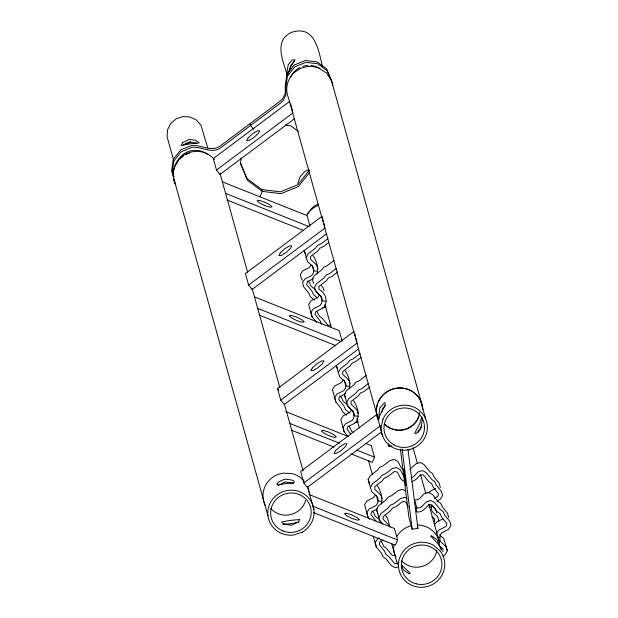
<?xml version="1.0" encoding="UTF-8"?>
<svg xmlns="http://www.w3.org/2000/svg" width="618" height="618" viewBox="0 0 618 618"><rect width="100%" height="100%" fill="white"/><g stroke="black" fill="none" stroke-linecap="round" stroke-linejoin="round"><path stroke-width="0.93" d="M434.547 521.816L434.601 519.02L431.858 516.478M442.897 551.727L442.951 548.931L440.209 546.389M241.213 157.984L240.417 163.446L247.455 180.325L262.279 191.387L280.927 193.658L298.394 186.528L310.004 171.92M317.119 273.99C318.71 267.756 316.57 260.866 313.094 255.682M321.692 324.326L320.271 321.036L314.987 314.485L315.667 311.75L322.503 308.266L324.697 306.265C328.011 299.776 325.138 292.747 318.903 289.201L318.958 286.404L326.157 280.866L328.39 277.969L331.796 276.532L337.861 271.874M349.24 389.031C350.831 382.797 348.691 375.906 345.215 370.723M350.63 433.89L347.107 429.518L347.779 426.791L354.624 423.307L356.818 421.298C359.668 414.477 357.505 406.497 353.566 400.626M381.36 504.072C382.951 497.838 380.812 490.947 377.335 485.756M431.82 505.254L431.511 510.066L432.839 512.245L437.652 516.71L438.996 520.827M443.021 556.223L445.184 554.562L447.347 550.738L446.003 546.621L441.19 542.156L439.861 539.977L440.17 535.165L441.731 532.755L448.568 529.271L450.931 525.555L449.819 521.376L444.543 514.825L443.121 511.534L440.178 509.41L434.608 502.488L430.707 500.449L426.459 501.824L421.793 506.582L419.522 507.911L415.342 507.803M289.981 69.355L290.599 65.686L293.604 62.055M381.909 411.897L382.418 409.085L385.084 405.624M288.142 73.944L289.448 69.116L294.995 59.753L292.105 60.046L288.227 64.743L287.061 71.657L287.447 74.322M434.392 525.385L434.91 523.817L437.104 521.808L443.091 518.765M436.64 533.442L437.158 531.866L439.352 529.865L446.196 526.381L446.868 523.647L441.584 517.096L440.163 513.805L437.22 511.681L431.65 504.759L428.776 504.759C425.516 508.12 421.677 513.264 416.293 511.758L416.856 508.019L414.608 499.962L417.274 499.862L419.545 498.533L424.211 493.767L428.459 492.399L432.361 494.439L437.93 501.352L440.873 503.477L442.295 506.775L447.571 513.326L448.683 517.505M297.729 183.368L300.085 176.81L304.821 171.58L308.822 169.641M260.016 196.594L262.279 191.387L261.762 189.541L246.937 178.486L240.278 162.488M365.956 443.546L371.302 445.671L374.508 457.173L372.26 462.357L350.885 453.844M308.923 494.446L394.423 528.498L397.637 540.001L395.381 545.184L313.442 512.554M418.247 432.438L421.916 425.671M314.438 300.194L310.39 296.686L308.961 293.395L303.685 286.845L302.573 282.658L304.937 278.95L311.773 275.466L313.334 273.056L313.705 270.839L313.65 268.243L312.314 266.064L307.501 261.599L306.157 257.482L308.32 253.658L315.52 248.119L317.752 245.222L321.159 243.786L327.988 238.54M346.559 415.234L342.503 411.727L341.082 408.436L335.806 401.878L334.693 397.698L337.057 393.99L343.894 390.506L345.454 388.096L345.825 385.879L345.763 383.284L344.435 381.105L339.614 376.64L338.278 372.523L340.441 368.699L347.64 363.16L349.873 360.263L353.28 358.826L360.101 353.581M348.258 436.887L344.156 431.789L343.044 427.61L345.408 423.894L352.245 420.418L353.805 418.007L354.114 413.195L352.785 411.009L347.965 406.544L344.38 394.377L346.543 390.553L353.743 385.014L355.976 382.117L359.382 380.68L366.204 375.435M346.628 402.434L348.791 398.602L355.991 393.071L358.224 390.174L361.63 388.73L368.459 383.492M369.68 519.105L367.926 516.918L366.814 512.739L369.178 509.023L376.014 505.539L377.575 503.137L377.946 500.92L377.884 498.324L376.555 496.138L371.735 491.673L370.398 487.563L368.15 479.506L370.313 475.682L377.513 470.144L379.746 467.247L383.152 465.81L389.973 460.565L394.292 459.413L398.069 461.654L401.538 468.251L403.168 469.24M370.398 487.563L372.561 483.732L379.761 478.201L381.994 475.304L385.4 473.859L392.221 468.614L396.54 467.463L400.317 469.703L403.786 476.3M382.843 524.141L380.085 521.584L376.501 509.417L378.664 505.594L385.864 500.055L388.096 497.158L391.503 495.721L398.324 490.476L402.642 489.325L405.663 491.117M378.749 517.475L380.912 513.643L388.112 508.112L390.344 505.215L393.751 503.77L400.572 498.525L404.89 497.374L407.154 498.718M311.086 265.006L309.525 267.409L302.689 270.893L300.325 274.608L301.437 278.788L302.611 280.248M319.436 294.917L317.876 297.32L311.039 300.804L308.676 304.519L312.036 316.756L316.725 322.581M343.206 380.047L341.646 382.449L334.809 385.933L332.445 389.649L335.806 401.878M351.557 409.95L349.997 412.36L343.16 415.844L340.796 419.56L344.156 431.789M375.327 495.08L373.766 497.49L366.93 500.974L364.566 504.69L367.926 516.918M396.841 561.476L398.448 565.879M309.487 170.081L297.876 184.689L280.41 191.812L261.762 189.541M183.469 144.859L189.479 141.877L196.238 143.044M427.656 492.901L435.597 488.413M328.753 242.542L323.446 246.621L320.039 248.065L317.806 250.962L310.607 256.493L310.553 259.29L315.342 263.731L317.088 266.072L317.907 268.838M334.091 260.394L327.262 265.64L323.855 267.084L321.623 269.981L314.423 275.512L312.26 279.344L313.604 283.453M336.339 268.451L329.51 273.697L326.103 275.134L323.871 278.03L316.671 283.569L314.508 287.393L315.852 291.511L320.665 295.976L322.001 298.154L322.055 300.75L321.692 302.967L320.124 305.377L313.287 308.861L310.924 312.569L312.036 316.756M360.873 357.583L355.566 361.661L352.16 363.098L349.927 365.995L342.727 371.534L342.673 374.33L347.463 378.772L349.209 381.113L350.02 383.878M369.981 386.907L363.917 391.573L360.51 393.009L358.278 395.906L351.078 401.445L351.024 404.242L355.813 408.683L357.559 411.024L358.37 413.79M289.888 101.282L213.28 158.54L216.493 170.05L219.946 174.461L294.261 118.919M216.493 170.05L293.102 112.785M326.381 233.959L252.067 289.502L248.614 285.083L325.222 227.826M358.494 349L284.187 404.543L280.734 400.124L277.521 388.622L354.129 331.364M280.734 400.124L357.343 342.866M377.258 414.191L300.649 471.449L303.855 482.952L307.316 487.37L381.623 431.827M303.855 482.952L380.464 425.694M278.108 485.493L285.331 481.901L293.511 483.423M409.68 469.51L415.86 463.855L420.109 462.488L424.01 464.527L429.58 471.441L432.515 473.573L433.944 476.864L439.22 483.415L440.333 487.594M411.171 478.008L413.442 476.671L418.108 471.913L422.357 470.537L426.258 472.577L431.827 479.498L434.771 481.623L436.192 484.914L441.468 491.464L442.581 495.651L440.217 499.359L436.795 501.105M294.207 61.329L294.678 61.074M313.295 278.795L307.308 281.839L306.636 284.574L311.92 291.124L313.341 294.415L317.397 297.922M345.416 393.828L339.429 396.88L338.757 399.607L344.041 406.165L345.462 409.456L349.518 412.963M377.536 508.869L371.549 511.92L370.877 514.647L376.153 521.206M434.423 498.208L437.845 496.47L438.517 493.736L433.233 487.185L431.812 483.894L428.869 481.77L423.299 474.848L420.425 474.848L415.783 479.583L411.92 481.739M379.236 538.062L377.528 538.935L375.165 542.65L376.277 546.83L381.553 553.38L382.975 556.679L385.918 558.803L391.488 565.717L395.389 567.757L397.938 566.938M383.322 540.086L379.9 541.832L379.228 544.558L384.504 551.109L385.933 554.408L388.869 556.532L394.446 563.446L397.32 563.454M322.797 307.772L326.196 306.675M354.917 422.812L358.316 421.715M282.92 524.373L290.568 523.747L298.44 522.287M388.32 443.701L389.062 446.358L391.912 445.972M400.387 449.108L408.977 517.683L412.183 529.186L417.892 528.421L407.996 449.371M330.831 325.323L327.957 325.315L322.387 318.401L319.444 316.277L316.849 311.526M395.072 555.397L392.191 555.397L386.621 548.475L383.685 546.351L382.256 543.06L380.503 540.874M285.192 125.114L290.784 125.794L298.2 131.325M317.544 271.325L313.705 270.839L312.206 265.47M325.895 301.236L322.055 300.75L320.557 295.381M349.664 386.366L345.825 385.879L344.326 380.51M358.015 416.277L354.176 415.79L352.677 410.422M429.147 507.177L431.449 507.471L430.947 505.678M381.777 501.399L377.946 500.92L376.447 495.551M437.498 537.088L439.8 537.382M404.404 481.244L402.797 480.765L400.773 478.664L397.304 472.067L394.508 471.457L387.687 476.702L384.28 478.139L382.048 481.036L374.848 486.575L374.794 489.371L379.583 493.813L381.321 496.154L382.14 498.919M222.449 181.893L307.061 215.589L310.027 226.211M225.655 193.403L308.49 226.389M226.968 200L303.562 230.506M254.562 296.934L339.182 330.63L342.148 341.252M257.776 308.436L340.611 341.43M259.089 315.041L335.682 345.547M285.794 411.619L348.143 436.447M289.896 423.477L339.776 443.345M356.694 450.082L374.508 457.173M291.209 430.082L333.959 447.108M312.129 505.949L397.637 540.001M353.032 432.376L351.565 431.31L350.143 428.019L348.382 425.833M431.967 505.47L435.404 508.66M439.63 534.74L443.755 538.572L447.347 550.738M307.911 280.889L309.672 283.067L311.093 286.366L314.037 288.49L319.606 295.404M340.031 395.929L341.785 398.108L343.214 401.399L346.15 403.531L351.727 410.445M372.152 510.962L373.905 513.149L375.335 516.439L378.27 518.572L382.171 523.407M253.511 129.17L250.614 125.462L250.105 123.623M277.521 388.622L278.672 390.097M321.445 285.593L323.191 287.934L324.002 290.699M385.686 515.667L387.424 518.008L389.997 527.038M389.672 526.065L383.145 519.282L383.199 516.486L390.398 510.947L392.631 508.05L396.038 506.613L402.859 501.368L405.655 501.978L408.259 506.922M332.793 85.354A23.198 22.472 -15.6 0 0 331.364 80.263L326.42 72.986L318.965 68.15A23.198 22.472 -15.6 0 0 293.689 73.194A23.198 22.472 -15.6 0 0 288.421 97.775L378.201 419.305A23.198 22.472 -15.6 0 1 377.459 404.566M401.522 564.126L402.287 565.609L410.228 573.28L409.162 573.913L403.5 569.943L401.422 565.648M396.014 556.702L394.4 553.473A23.198 22.472 -15.6 0 1 393.898 544.705M331.109 79.691L326.636 68.969L317.227 61.947L305.385 60.502L294.284 65.029L286.914 74.307L285.23 85.856L285.323 93.21L282.797 98.509L279.962 101.306L220.247 145.941C211.518 152.368 201.344 144.728 191.773 145.423L180.68 149.95L173.303 159.228L171.626 170.777L174.029 176.555M331.619 81.537L327.154 70.815L317.737 63.785L305.895 62.348L294.801 66.868L287.424 76.153L285.748 87.702L285.84 95.048L283.307 100.355L280.479 103.144L220.757 147.779C212.036 154.214 201.854 146.574 192.283 147.262L181.19 151.789L173.812 161.066L172.136 172.615L173.859 176.74M435.675 509.479L436.748 512.77M305.253 253.542L304.18 250.251L306.157 257.482M336.3 365.292L337.366 368.583M344.38 394.377L345.717 398.494M368.15 479.506L369.487 483.624M376.501 509.417L377.837 513.535M331.364 80.263L421.136 401.793M420.858 401.623L425.678 418.88M322.472 66.674C318.587 50.097 314.948 24.875 291.812 32.29C273.28 40.216 283.206 61.159 287.138 74.909M413.025 447.664L417.436 463.461M420.549 474.616L425.74 493.203M428.853 504.35L439.228 541.522M417.397 526.644L417.892 528.421M290.63 103.94L292.608 111.016M323.492 221.63L322.009 216.323L245.4 273.581L248.614 285.083M323.986 223.399L324.728 226.057M354.871 334.014L355.613 336.671M356.107 338.44L356.849 341.097M382.797 436.532L377.977 419.274A23.198 22.472 -15.6 0 1 393.728 388.714A23.198 22.472 -15.6 0 1 422.418 407.602M324.867 304.419L331.348 327.648M356.779 418.726L359.375 428.011M368.452 460.541L372.345 474.477M391.549 543.245L396.64 561.484M336.277 365.362L338.278 372.523M376.277 546.83L373.357 536.269M220.078 173.604L247.579 272.105M252.252 288.838L279.753 387.339M284.427 404.064L303.106 470.978M307.517 486.775L313.89 509.603M207.826 148.189L200.912 125.045L196.238 119.915L189.873 116.941L182.789 116.593L176.053 118.911L170.699 123.538L167.548 129.788L167.069 136.694L173.519 159.792M173.349 176.987L267.942 515.783M402.171 449.186L412.183 529.186M388.822 444.45L389.062 446.358M419.498 412.816A20.317 19.676 -15.6 0 1 405.817 429.062A20.317 19.676 -15.6 0 1 384.991 424.535M175.744 184.535A23.198 22.472 -15.6 0 1 183.778 155.18A23.198 22.472 -15.6 0 1 214.461 159.622M265.122 505.285A23.198 22.472 -15.6 0 1 283.307 473.125L292.306 473.643A23.198 22.472 -15.6 0 1 304.234 481.159M307.447 486.389A23.198 22.472 -15.6 0 1 309.077 492.345M305.624 500.418A20.317 19.676 -15.6 0 1 290.506 514.616A20.317 19.676 -15.6 0 1 270.73 508.537M176.246 163.979A19.815 19.189 -15.6 0 1 207.64 154.485M307.648 214.369A19.815 19.189 -15.6 0 1 308.915 211.943M309.981 210.383A19.815 19.189 -15.6 0 1 318.015 204.079M290.499 77.374A19.815 19.189 -15.6 0 1 299.985 67.486M302.658 66.396A19.815 19.189 -15.6 0 1 308.127 65.4M310.978 65.477A19.815 19.189 -15.6 0 1 319.707 68.474M307.115 214.832A23.198 22.472 -15.6 0 1 318.695 205.091M378.37 402.071A23.198 22.472 -15.6 0 1 403.971 388.351A23.198 22.472 -15.6 0 1 422.805 409.533M419.738 412.978A20.317 19.676 -15.6 0 1 419.413 414.693M418.934 416.377A20.317 19.676 -15.6 0 1 385.192 424.589M417.366 524.976A23.198 22.472 -15.6 0 1 439.607 543.222M396.887 536.362A23.198 22.472 -15.6 0 1 411.047 525.779M436.741 550.777A20.317 19.676 -15.6 0 1 422.295 566.397A20.317 19.676 -15.6 0 1 401.723 560.905M190.699 142.07A12.684 12.29 -15.6 0 1 186.018 143.685M175.504 184.527A23.198 22.472 -15.6 0 1 178.069 161.074M179.846 159.058A23.198 22.472 -15.6 0 1 183.353 156.138M185.655 154.747A23.198 22.472 -15.6 0 1 189.888 153.017M378.595 418.996L379.769 408.042L384.543 402.635C388.235 403.693 378.208 415.08 379.066 418.911L378.595 418.996M421.677 416.965L419.769 423.817L414.663 433.264L416.246 433.527L420.982 428.15L422.272 419.522L421.677 416.965M403.817 469.394L405.779 485.099L403.817 469.394M382.913 419.298L381.09 427.934A23.198 22.472 -15.6 0 0 412.955 448.429A23.198 22.472 -15.6 0 0 420.711 411.627A23.198 22.472 -15.6 0 0 382.913 419.298M276.964 484.025L278.316 484.921L286.188 483.461L293.836 482.836C296.748 479.607 286.582 479.583 284.983 479.128L280.688 480.889L277.706 482.751L276.964 484.025M299.498 519.63L298.649 521.716L291.433 525.308L283.245 523.786L281.576 522.04C287.37 520.758 293.535 519.877 299.498 519.63M248.204 137.721L246.682 140.533L248.977 140.487L253.735 137.621L258.185 133.604L259.707 130.8L257.412 130.838L252.646 133.712L248.204 137.721M280.317 252.762L278.803 255.574L281.09 255.528L285.856 252.662L290.305 248.645L291.82 245.84L289.533 245.879L284.767 248.745L280.317 252.762M312.438 367.803L310.916 370.607L313.21 370.568L317.976 367.702L322.418 363.685L323.94 360.873L321.646 360.92L316.887 363.786L312.438 367.803M335.566 450.63L334.044 453.442L336.339 453.396L341.105 450.53L345.547 446.513L347.069 443.701L344.774 443.747L340.008 446.613L335.566 450.63M182.681 142.65L181.089 145.562L190.375 143.762L199.15 142.997L195.875 140.356L189.154 139.39L182.681 142.65M441.553 549.842L436.988 539.668L431.356 535.675L430.676 536.022L438.201 544.002L441.553 549.842M302.287 532.121L293.712 535.003A23.198 22.472 -15.6 0 1 268.621 507.007A23.198 22.472 -15.6 0 1 305.184 494.732A23.198 22.472 -15.6 0 1 302.287 532.121M258.888 200.294L257.08 200.804L259.66 203.059L265.122 205.74L270.267 207.277L272.075 206.775L269.494 204.512L264.033 201.831L258.888 200.294M291.008 315.334L289.201 315.844L291.781 318.1L297.243 320.781L302.38 322.318L304.195 321.808L301.607 319.552L296.153 316.872L291.008 315.334M323.129 430.375L321.321 430.877L323.902 433.141L329.363 435.821L334.5 437.359L336.308 436.849L333.728 434.593L328.274 431.912L323.129 430.375M346.258 513.203L344.45 513.712L347.03 515.968L352.492 518.649L357.629 520.186L359.437 519.676L356.856 517.42L351.395 514.74L346.258 513.203M440.132 550.924L433.403 545.176A23.198 22.472 -15.6 0 0 398.718 561.963A23.198 22.472 -15.6 0 0 427.401 586.467A23.198 22.472 -15.6 0 0 440.132 550.924M393.983 444.883A20.317 19.676 -15.6 0 0 424.504 427.509A20.317 19.676 -15.6 0 0 394.214 410.723A20.317 19.676 -15.6 0 0 393.983 444.883M282.974 530.962A20.317 19.676 -15.6 0 0 311.039 509.989A20.317 19.676 -15.6 0 0 278.733 497.127A20.317 19.676 -15.6 0 0 282.974 530.962M416.192 583.84A20.317 19.676 -15.6 0 0 441.26 559.522A20.317 19.676 -15.6 0 0 407.44 550.901A20.317 19.676 -15.6 0 0 416.192 583.84"/></g></svg>
